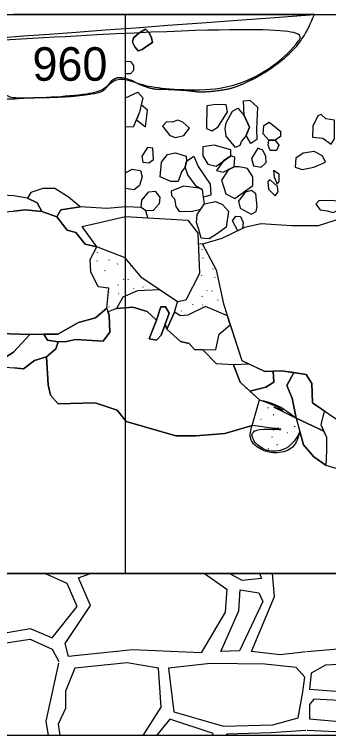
# Model space of a CAD drawing. Extents: x -204 to -1, y -285 to 3.
# Drawn here: x -191.44 to -188.64, y -276.5 to -270.05 of the extents above; entities that cross this region are included whole.
import ezdxf

# ---------------------------------------------------------------- set-up
doc = ezdxf.new("R2010")
doc.units = 0
for name, color, linetype in [('Brick', 7, 'Continuous'), ('Human Burial', 7, 'Continuous'), ('Key', 7, 'Continuous'), ('Masonry', 7, 'Continuous'), ('Mortar', 7, 'Continuous'), ('Quadrat Boundaries', 7, 'Continuous'), ('Quadrat Labels', 7, 'Continuous'), ('Stone', 7, 'Continuous')]:
    doc.layers.add(name, color=color, linetype=linetype)

msp = doc.modelspace()

# ---------------------------------------------------------------- linework, layer by layer
at = {"layer": 'Brick'}
for points in [[(-190.3289, -270.2185), (-190.379, -270.2601), (-190.3873, -270.2976), (-190.3665, -270.3392), (-190.3373, -270.3767), (-190.2999, -270.3642), (-190.2499, -270.3267), (-190.2083, -270.3018), (-190.2166, -270.2601), (-190.2374, -270.2143), (-190.2707, -270.181)], [(-189.7529, -271.6834), (-189.7629, -271.6201), (-189.7912, -271.6034), (-189.9316, -271.5857), (-190.0399, -271.6309), (-190.0377, -271.6693), (-190.0129, -271.6986), (-189.9993, -271.7686), (-189.97, -271.8138), (-189.909, -271.8093), (-189.8639, -271.8138), (-189.7762, -271.7918), (-189.7429, -271.7435)]]:
    msp.add_lwpolyline(points, close=True, dxfattribs=at)
at = {"layer": 'Human Burial'}
msp.add_lwpolyline([(-196.45, -270.6204), (-196.45, -270.05), (-188.7622, -270.05)], dxfattribs=at)
msp.add_open_spline([(-196.45, -270.6204), (-196.2352, -270.57), (-195.9229, -270.5599), (-195.5402, -270.5398), (-195.1978, -270.6103), (-194.8856, -270.6607), (-194.5633, -270.6305), (-194.2511, -270.6506), (-193.9993, -270.7111), (-193.5562, -270.7312), (-193.2037, -270.6708), (-192.831, -270.6809), (-192.4987, -270.6909), (-192.1865, -270.6305), (-191.8642, -270.6607), (-191.693, -270.6607), (-191.552, -270.6909), (-191.5318, -270.7816), (-191.411, -270.8018), (-191.129, -270.7917), (-190.7563, -270.7615), (-190.6355, -270.7212), (-190.5549, -270.6305), (-190.4542, -270.6204), (-190.283, -270.6909), (-190.0413, -270.7212), (-189.6283, -270.7312), (-189.3363, -270.6405), (-189.1046, -270.4995), (-188.8931, -270.298), (-188.7622, -270.05), (-196.45, -270.6204), (-188.7622, -270.05)], degree=3, dxfattribs=at)
at = {"layer": 'Key'}
msp.add_line((-188.7622, -270.05), (-191.45, -270.05), dxfattribs=at)
for points in [[(-190.2707, -270.181), (-190.2374, -270.2143), (-190.2166, -270.2601), (-190.2083, -270.3018), (-190.2499, -270.3267), (-190.2999, -270.3642), (-190.3373, -270.3767), (-190.3665, -270.3392), (-190.3873, -270.2976), (-190.379, -270.2601), (-190.3289, -270.2185), (-190.2707, -270.181)], [(-190.45, -270.4683), (-190.4039, -270.4725), (-190.379, -270.5058), (-190.379, -270.5516), (-190.4039, -270.5808), (-190.45, -270.5808), (-190.45, -270.4683)]]:
    msp.add_lwpolyline(points, dxfattribs=at)
for points, degree in [([(-188.9259, -270.3392), (-188.9145, -270.3258), (-188.8455, -270.2394), (-188.8002, -270.1365), (-188.7622, -270.05)], 3), ([(-189.2715, -270.6071), (-189.2136, -270.5752), (-189.0917, -270.4954), (-188.9777, -270.3994), (-188.9259, -270.3392)], 3), ([(-190.5918, -270.6674), (-190.5809, -270.6529), (-190.5694, -270.6394), (-190.5549, -270.6305)], 2), ([(-190.5549, -270.6305), (-190.5277, -270.6138), (-190.49, -270.6134), (-190.4558, -270.6201)], 2), ([(-190.4558, -270.6201), (-190.4552, -270.6202), (-190.3911, -270.633), (-190.3396, -270.6702), (-190.283, -270.6909)], 3), ([(-189.6283, -270.7312), (-189.5281, -270.7185), (-189.4287, -270.6849), (-189.3363, -270.6405)], 2), ([(-189.3363, -270.6405), (-189.3143, -270.63), (-189.2927, -270.6189), (-189.2715, -270.6071)], 2), ([(-190.7563, -270.7615), (-190.7119, -270.7554), (-190.6518, -270.7461), (-190.6159, -270.7005), (-190.6072, -270.6886)], 3), ([(-190.6072, -270.6886), (-190.602, -270.6816), (-190.597, -270.6744), (-190.5918, -270.6674)], 2), ([(-190.283, -270.6909), (-190.2084, -270.7182), (-190.1242, -270.7172), (-190.0413, -270.7212)], 2), ([(-191.104, -270.7909), (-190.9947, -270.7872), (-190.8775, -270.7779), (-190.7563, -270.7615)], 2), ([(-190.0413, -270.7212), (-189.9006, -270.7278), (-189.7637, -270.7485), (-189.6283, -270.7312)], 2), ([(-191.5318, -270.7816), (-191.517, -270.8057), (-191.4789, -270.8066), (-191.4392, -270.804)], 2), ([(-191.4392, -270.804), (-191.4384, -270.8039), (-191.4377, -270.8038), (-191.4369, -270.8038)], 2), ([(-191.4369, -270.8038), (-191.4282, -270.8032), (-191.3491, -270.7964), (-191.2841, -270.7946), (-191.2292, -270.7936)], 3), ([(-191.2292, -270.7936), (-191.1953, -270.793), (-191.1546, -270.7925), (-191.1128, -270.7912), (-191.1047, -270.791)], 3), ([(-191.1047, -270.791), (-191.1046, -270.7909), (-191.1044, -270.7909), (-191.1043, -270.7909)], 2), ([(-191.1043, -270.7909), (-191.1042, -270.7909), (-191.1041, -270.7909), (-191.104, -270.7909)], 2)]:
    msp.add_open_spline(points, degree=degree, dxfattribs=at)
at = {"layer": 'Masonry'}
for p, q in [((-182.45, -275.05), (-200.05, -275.05)), ((-181, -276.5), (-201.5, -276.5))]:
    msp.add_line(p, q, dxfattribs=at)
at = {"layer": 'Mortar'}
for p, q in [((-189.7626, -272.1036), (-189.7993, -272.1004)), ((-190.7031, -272.1767), (-190.7001, -272.1812)), ((-189.7657, -272.1521), (-189.7627, -272.1453)), ((-190.7006, -272.2577), (-190.6976, -272.251)), ((-190.5966, -272.2432), (-190.5936, -272.2477)), ((-189.7611, -272.2254), (-189.7581, -272.2299)), ((-190.5225, -272.2766), (-190.5217, -272.2833)), ((-190.405, -272.2964), (-190.402, -272.3009)), ((-190.6324, -272.3447), (-190.6294, -272.3379)), ((-189.7727, -272.3785), (-189.7719, -272.3852)), ((-189.6661, -272.3289), (-189.6631, -272.3222)), ((-190.4713, -272.4162), (-190.4683, -272.4207)), ((-190.4286, -272.4179), (-190.4257, -272.4224)), ((-189.6552, -272.3983), (-189.6522, -272.4028)), ((-190.6918, -272.486), (-190.6901, -272.4823)), ((-190.6245, -272.4928), (-190.6197, -272.4952)), ((-190.5155, -272.4718), (-190.5125, -272.465)), ((-190.3784, -272.4978), (-190.3754, -272.5023)), ((-190.2945, -272.489), (-190.2915, -272.4823)), ((-190.5995, -272.537), (-190.5965, -272.5415)), ((-190.5109, -272.5451), (-190.5079, -272.5496)), ((-189.7657, -272.5737), (-189.7627, -272.5669)), ((-189.7215, -272.5181), (-189.7185, -272.5226)), ((-189.6788, -272.5198), (-189.6758, -272.5243)), ((-189.8496, -272.6389), (-189.8466, -272.6434)), ((-189.6286, -272.5997), (-189.6256, -272.6042)), ((-190.5966, -272.6648), (-190.5936, -272.6693)), ((-189.9533, -272.7002), (-189.9503, -272.7047)), ((-189.7611, -272.647), (-189.7581, -272.6515)), ((-189.5547, -272.7002), (-189.5525, -272.7034)), ((-189.1738, -273.5725), (-189.1746, -273.5652)), ((-189.2413, -273.6687), (-189.2373, -273.6742)), ((-189.1297, -273.6272), (-189.1248, -273.6296)), ((-188.9377, -273.7387), (-188.9385, -273.7314)), ((-189.3025, -273.7826), (-189.3033, -273.7753)), ((-189.1272, -273.7641), (-189.1224, -273.7665)), ((-189.0894, -273.7442), (-189.0846, -273.7466)), ((-189.006, -273.7882), (-189.0011, -273.7906)), ((-189.1377, -273.8343), (-189.1385, -273.8269)), ((-189.0971, -273.8954), (-189.0922, -273.8978)), ((-189.1778, -273.9327), (-189.173, -273.9351))]:
    msp.add_line(p, q, dxfattribs=at)
msp.add_lwpolyline([(-187.9167, -273.7698), (-188.0493, -273.8486), (-188.164, -273.9419), (-188.2859, -273.9634), (-188.4077, -274.0853), (-188.5368, -274.1212), (-188.6586, -274.0853), (-188.6515, -273.949), (-188.6515, -273.8343), (-188.7017, -273.7195), (-188.6715, -273.5974)], dxfattribs=at)
for points in [[(-189.2536, -273.4972), (-189.1103, -273.5402), (-188.9239, -273.6622), (-189.2536, -273.4972), (-188.9239, -273.6622)], [(-188.8916, -273.7805), (-188.9597, -273.9204), (-189.1031, -273.9706), (-189.2321, -273.9419), (-189.3325, -273.8415), (-189.3182, -273.7267), (-188.8916, -273.7805), (-189.3182, -273.7267)]]:
    msp.add_open_spline(points, degree=3, dxfattribs=at)
at = {"layer": 'Quadrat Boundaries'}
for p, q in [((-190.45, -270.05), (-191.45, -270.05)), ((-190.45, -275.05), (-190.45, -270.05)), ((-190.45, -270.05), (-182.45, -270.05))]:
    msp.add_line(p, q, dxfattribs=at)
at = {"layer": 'Stone'}
for p, q in [((-191.3239, -271.6933), (-191.2368, -271.7347)), ((-191.2368, -271.7347), (-191.1953, -271.8136)), ((-191.1953, -271.8136), (-191.2368, -271.7347)), ((-191.1953, -271.8136), (-191.0626, -271.8592)), ((-190.2501, -271.8692), (-190.2664, -271.8053)), ((-189.9841, -272.6207), (-190.144, -272.514)), ((-190.0107, -272.7143), (-189.9841, -272.6207)), ((-190.0798, -272.8657), (-190.0107, -272.7143)), ((-190.0946, -272.8197), (-190.1291, -272.9184)), ((-190.0798, -272.8657), (-190.0946, -272.8197)), ((-190.0946, -272.8197), (-190.0798, -272.8657)), ((-191.1788, -272.911), (-191.3032, -272.9131)), ((-191.1788, -272.911), (-191.1456, -272.9629)), ((-191.1456, -272.9629), (-191.1788, -272.911)), ((-191.0502, -272.9795), (-191.1456, -272.9629)), ((-191.3612, -273.2201), (-191.4421, -273.2118)), ((-189.3442, -273.1775), (-189.4843, -273.185)), ((-189.2047, -273.2445), (-189.3442, -273.1775)), ((-189.1309, -273.2404), (-189.2047, -273.2445)), ((-189.1309, -273.2404), (-189.1246, -273.3394)), ((-189.1246, -273.3394), (-189.1963, -273.3825)), ((-189.1963, -273.3825), (-189.3393, -273.4185)), ((-189.3393, -273.4185), (-189.2536, -273.4972)), ((-188.7017, -273.7195), (-188.6715, -273.5974)), ((-188.6766, -273.7769), (-188.9239, -273.6622)), ((-188.6766, -273.7769), (-188.7017, -273.7195)), ((-191.6421, -275.05), (-191.1692, -275.05)), ((-191.1692, -275.05), (-191.1692, -275.05)), ((-191.1692, -275.05), (-190.7623, -275.05)), ((-190.7623, -275.05), (-190.7623, -275.05)), ((-190.7623, -275.05), (-189.7471, -275.05)), ((-189.7471, -275.05), (-189.7471, -275.05)), ((-189.7471, -275.05), (-189.5203, -275.05)), ((-189.5203, -275.05), (-189.5203, -275.05)), ((-189.5203, -275.05), (-189.2515, -275.05)), ((-189.2515, -275.05), (-189.2515, -275.05)), ((-189.2515, -275.05), (-189.137, -275.05)), ((-189.137, -275.05), (-189.137, -275.05)), ((-189.137, -275.05), (-188.1033, -275.05))]:
    msp.add_line(p, q, dxfattribs=at)
for points in [[(-190.45, -270.4683), (-190.4039, -270.4725), (-190.379, -270.5058), (-190.379, -270.5516), (-190.4039, -270.5808), (-190.45, -270.5808)], [(-190.45, -271.0565), (-190.45, -270.7964), (-190.3395, -270.7464), (-190.2928, -270.7964), (-190.3228, -270.9231), (-190.3795, -271.0598)], [(-189.3729, -271.1332), (-189.3429, -271.0598), (-189.3895, -270.9531), (-189.3962, -270.8231), (-189.3395, -270.8164), (-189.2695, -270.8798), (-189.2795, -271.0765), (-189.2762, -271.1699), (-189.3295, -271.2032)], [(-190.3512, -270.9915), (-190.2695, -271.0565), (-190.2628, -270.9831), (-190.2528, -270.9064), (-190.3078, -270.8598), (-190.3228, -270.9231)], [(-189.7229, -270.8664), (-189.7262, -271.0698), (-189.6795, -271.0899), (-189.6229, -271.0565), (-189.5395, -270.9198), (-189.5495, -270.8598), (-189.6429, -270.8564)], [(-189.3729, -271.1332), (-189.4129, -271.1832), (-189.4295, -271.2232), (-189.4662, -271.2399), (-189.5495, -271.1399), (-189.5595, -271.0698), (-189.5495, -271.0198), (-189.4929, -270.9164), (-189.4462, -270.8898), (-189.3895, -270.9531), (-189.3429, -271.0598)], [(-188.7029, -270.9465), (-188.7329, -270.9565), (-188.7762, -271.0498), (-188.7796, -271.1465), (-188.6862, -271.1566), (-188.6129, -271.2099), (-188.5829, -271.1632), (-188.5829, -270.9965), (-188.6596, -270.9831)], [(-189.8762, -271.0665), (-189.9362, -271.0132), (-189.9829, -270.9965), (-190.0329, -271.0132), (-190.0829, -271.0098), (-190.1195, -271.0498), (-190.0529, -271.1332), (-190.0029, -271.1499), (-189.9295, -271.1332)], [(-189.1129, -271.1732), (-189.1695, -271.1732), (-189.2195, -271.1165), (-189.2129, -271.0432), (-189.1662, -271.0132), (-189.0662, -271.0932), (-189.0662, -271.1432)], [(-189.7595, -271.2333), (-189.7595, -271.3133), (-189.7129, -271.39), (-189.6395, -271.4067), (-189.5095, -271.3133), (-189.5095, -271.2599), (-189.6562, -271.2199)], [(-189.1129, -271.1732), (-189.0795, -271.2199), (-189.0995, -271.2666), (-189.1562, -271.2666), (-189.1762, -271.2199), (-189.1695, -271.1732)], [(-190.1995, -271.3466), (-190.2062, -271.2466), (-190.2528, -271.2399), (-190.3028, -271.3166), (-190.2928, -271.37), (-190.2395, -271.3766)], [(-189.9795, -271.5434), (-190.0429, -271.5434), (-190.1395, -271.5034), (-190.1262, -271.37), (-190.0729, -271.3033), (-190.0029, -271.2866), (-189.9062, -271.3166), (-189.9029, -271.3633), (-189.9162, -271.4167), (-189.9495, -271.4567)], [(-189.2229, -271.2633), (-189.2662, -271.2466), (-189.3229, -271.34), (-189.3062, -271.4033), (-189.2362, -271.4167), (-189.1929, -271.3733), (-189.1962, -271.32)], [(-188.6629, -271.37), (-188.6896, -271.3133), (-188.7629, -271.2766), (-188.8629, -271.2899), (-188.9295, -271.3366), (-188.9329, -271.4167), (-188.8729, -271.4367), (-188.7662, -271.4167)], [(-189.9162, -271.4167), (-189.9029, -271.3633), (-189.8395, -271.3166), (-189.7995, -271.41), (-189.6929, -271.5667), (-189.6862, -271.6668), (-189.7529, -271.6834), (-189.7629, -271.6201), (-189.8195, -271.5867), (-189.8929, -271.4834)], [(-189.5095, -271.3133), (-189.5745, -271.36), (-189.6362, -271.4467), (-189.5762, -271.46), (-189.4795, -271.4133), (-189.4729, -271.3266)], [(-189.4795, -271.4133), (-189.5279, -271.4367), (-189.5929, -271.5334), (-189.5529, -271.6534), (-189.4729, -271.6968), (-189.3129, -271.5801), (-189.3129, -271.5034), (-189.3595, -271.4267), (-189.4329, -271.4133)], [(-190.45, -271.4667), (-190.3895, -271.4333), (-190.3162, -271.4467), (-190.2995, -271.5034), (-190.3228, -271.5801), (-190.3728, -271.6201), (-190.45, -271.6067)], [(-189.0762, -271.5434), (-189.0762, -271.48), (-189.1262, -271.4467), (-189.1229, -271.5034), (-189.0962, -271.5667)], [(-189.1562, -271.53), (-189.1795, -271.5467), (-189.1729, -271.6134), (-189.1129, -271.6734), (-189.0862, -271.6368), (-189.0929, -271.5901)], [(-190.2664, -271.8053), (-190.3079, -271.7762), (-190.3028, -271.7101), (-190.2395, -271.6368), (-190.1828, -271.6301), (-190.1429, -271.6868), (-190.1495, -271.7435), (-190.2028, -271.8035)], [(-189.2729, -271.7668), (-189.2862, -271.6534), (-189.3229, -271.6234), (-189.3795, -271.6401), (-189.4395, -271.7201), (-189.4262, -271.7835), (-189.3262, -271.8368), (-189.2829, -271.8135)], [(-189.5295, -271.8102), (-189.5495, -271.9536), (-189.6262, -272.0103), (-189.7029, -272.0569), (-189.7729, -272.0503), (-189.7929, -271.9736), (-189.8162, -271.9102), (-189.8095, -271.8402), (-189.7429, -271.7435), (-189.6462, -271.7235), (-189.5829, -271.7501)], [(-188.4762, -271.7668), (-188.4929, -271.7235), (-188.6329, -271.7135), (-188.7229, -271.7168), (-188.7496, -271.7468), (-188.7096, -271.7968), (-188.6496, -271.8068), (-188.5962, -271.8202), (-188.5229, -271.7868)], [(-190.8373, -271.9477), (-190.45, -271.8574), (-189.8938, -271.8903), (-189.8036, -272.0052), (-189.7872, -272.3663), (-189.9102, -272.6043), (-189.9841, -272.6207), (-190.304, -272.4073), (-190.4517, -272.2268), (-190.706, -272.1283)], [(-189.4456, -271.9849), (-189.4929, -271.8969), (-189.4629, -271.8535), (-189.4229, -271.8569), (-189.3995, -271.9102), (-189.4053, -271.9655)], [(-190.0929, -272.665), (-190.1324, -272.665), (-190.1719, -272.7834), (-190.2377, -272.9513), (-190.1719, -272.9645), (-190.1291, -272.9184), (-190.06, -272.7209)], [(-189.5386, -272.7467), (-189.7343, -272.6617), (-189.8922, -272.7407), (-189.958, -272.7472), (-190.0107, -272.7143), (-190.0798, -272.8657), (-189.958, -272.9744), (-189.8791, -272.9941), (-189.833, -273.0468), (-189.7573, -273.0501), (-189.6422, -273.0468), (-189.6126, -272.9085), (-189.513, -272.826)], [(-189.3442, -273.1775), (-189.4843, -273.185), (-189.6356, -273.1752), (-189.7573, -273.0501), (-189.6422, -273.0468), (-189.6126, -272.9085), (-189.513, -272.826), (-189.4098, -273.146)], [(-188.8055, -276.0844), (-188.2136, -276.1298), (-188.1746, -276.026), (-188.2266, -275.8508), (-188.6624, -275.8702), (-188.7925, -275.9416)], [(-188.8055, -276.3505), (-188.077, -276.4154), (-187.9079, -276.3181), (-188.2526, -276.2012), (-188.7665, -276.1753), (-188.8055, -276.2207)]]:
    msp.add_lwpolyline(points, close=True, dxfattribs=at)
for points in [[(-190.8553, -271.7721), (-190.959, -271.685), (-191.0792, -271.6061), (-191.1871, -271.6061), (-191.2949, -271.6435), (-191.3239, -271.6933)], [(-191.2368, -271.7347), (-191.3239, -271.6933), (-191.45, -271.6725), (-191.7842, -271.6518), (-192.1409, -271.6435), (-192.2446, -271.6725), (-192.2695, -271.7638)], [(-192.2695, -271.7638), (-192.1782, -271.7845), (-192.0455, -271.7679), (-191.9252, -271.7265), (-191.8008, -271.7513), (-191.6184, -271.8219), (-191.45, -271.8094), (-191.3405, -271.797), (-191.1953, -271.8136)], [(-191.581, -272.9048), (-191.3032, -272.9131), (-191.0543, -272.9089), (-190.8677, -272.8052), (-190.7184, -272.7637), (-190.6147, -272.6766), (-190.5982, -272.4982), (-190.6935, -272.4857), (-190.7599, -272.353), (-190.764, -272.2409), (-190.706, -272.1283), (-190.8097, -272.104), (-190.8926, -272.0003), (-190.9714, -271.9795), (-191.0626, -271.8592), (-191.1953, -271.8136), (-191.3405, -271.797), (-191.45, -271.8094)], [(-190.2664, -271.8053), (-190.3079, -271.7762), (-190.4447, -271.7721), (-190.6147, -271.7845), (-190.8553, -271.7721), (-191.0253, -271.797), (-191.0626, -271.8592)], [(-191.0626, -271.8592), (-191.0253, -271.797), (-190.8553, -271.7721)], [(-191.0626, -271.8592), (-190.9714, -271.9795), (-190.8926, -272.0003), (-190.8097, -272.104), (-190.706, -272.1283)], [(-190.706, -272.1283), (-190.8373, -271.9477), (-190.45, -271.8574), (-190.2501, -271.8692)], [(-188.5238, -271.8738), (-188.7289, -271.9395), (-188.9668, -271.9395), (-189.2375, -271.9231), (-189.3852, -271.9559), (-189.5903, -272.0544), (-189.7626, -272.1036), (-189.6395, -272.3335), (-189.5739, -272.6371), (-189.4098, -273.146), (-189.2047, -273.2445), (-189.0571, -273.2363), (-188.8356, -273.2691), (-188.7863, -273.3512), (-188.7781, -273.5235), (-188.5648, -273.6713)], [(-190.144, -272.514), (-190.3433, -272.5218), (-190.4723, -272.5792), (-190.5305, -272.6814)], [(-190.6147, -272.6766), (-190.7184, -272.7637), (-190.8677, -272.8052), (-191.0543, -272.9089), (-191.1788, -272.911)], [(-191.1456, -272.9629), (-191.0502, -272.9795), (-190.9755, -272.9753), (-190.8968, -272.9587), (-190.6479, -272.9712), (-190.5899, -272.8923), (-190.594, -272.743), (-190.6147, -272.6766)], [(-190.1719, -272.7834), (-190.2541, -272.7077), (-190.3825, -272.6682), (-190.5305, -272.6814), (-190.6044, -272.7098)], [(-190.5305, -272.6814), (-190.3825, -272.6682), (-190.2541, -272.7077), (-190.1719, -272.7834)], [(-190.1719, -272.7834), (-190.1324, -272.665), (-190.0929, -272.665), (-190.06, -272.7209), (-190.0946, -272.8197)], [(-190.6044, -272.7098), (-190.594, -272.743), (-190.5899, -272.8923), (-190.6479, -272.9712), (-190.8968, -272.9587), (-190.9755, -272.9753), (-191.0502, -272.9795)], [(-191.3032, -272.9131), (-191.581, -272.9048), (-191.7428, -272.8633), (-191.8506, -272.8923), (-191.9584, -272.8965), (-192.0994, -272.772)], [(-190.1291, -272.9184), (-190.1719, -272.9645), (-190.2377, -272.9513), (-190.1719, -272.7834)], [(-189.7573, -273.0501), (-189.833, -273.0468), (-189.8791, -272.9941), (-189.958, -272.9744), (-190.0798, -272.8657)], [(-191.5396, -273.1288), (-191.45, -273.0707), (-191.3032, -272.9131)], [(-191.3032, -272.9131), (-191.45, -273.0707), (-191.5396, -273.1288)], [(-191.3612, -273.2201), (-191.2617, -273.1454), (-191.1539, -273.1122), (-191.0709, -273.0417), (-191.0502, -272.9795)], [(-191.0502, -272.9795), (-191.0709, -273.0417), (-191.1539, -273.1122)], [(-189.4843, -273.185), (-189.6356, -273.1752), (-189.7573, -273.0501)], [(-191.6038, -273.1226), (-191.523, -273.2035), (-191.4421, -273.2118), (-191.3612, -273.2201)], [(-191.1539, -273.1122), (-191.2617, -273.1454), (-191.3612, -273.2201)], [(-191.1539, -273.1122), (-191.1392, -273.3628), (-191.1195, -273.4549), (-191.0504, -273.5339), (-190.7213, -273.5241), (-190.5239, -273.5899), (-190.4437, -273.6909), (-189.9992, -273.82), (-189.82, -273.82), (-189.5619, -273.7984), (-189.3182, -273.7267), (-189.2536, -273.4972), (-189.425, -273.3397), (-189.4843, -273.185)], [(-189.3182, -273.7267), (-189.5619, -273.7984), (-189.82, -273.82), (-189.9992, -273.82), (-190.4437, -273.6909), (-190.5239, -273.5899), (-190.7213, -273.5241), (-191.0504, -273.5339), (-191.1195, -273.4549), (-191.1392, -273.3628), (-191.1539, -273.1122)], [(-189.4843, -273.185), (-189.425, -273.3397), (-189.3393, -273.4185)], [(-189.3393, -273.4185), (-189.1963, -273.3825), (-189.1246, -273.3394), (-189.1309, -273.2404)], [(-189.3393, -273.4185), (-189.1963, -273.3825), (-189.1246, -273.3394), (-189.1309, -273.2404)], [(-188.9463, -273.2527), (-189.0571, -273.2363), (-189.1309, -273.2404)], [(-188.9463, -273.2527), (-189.0099, -273.3681), (-188.9597, -273.4829), (-188.9239, -273.6622), (-188.6766, -273.7769)], [(-188.9239, -273.6622), (-188.9597, -273.4829), (-189.0099, -273.3681), (-188.9463, -273.2527)], [(-188.6715, -273.5974), (-188.7781, -273.5235), (-188.7863, -273.3512), (-188.8356, -273.2691), (-188.9463, -273.2527)], [(-188.9239, -273.6622), (-188.8594, -273.8988), (-188.7662, -274.0064), (-188.6586, -274.0853)], [(-188.6586, -274.0853), (-188.7662, -274.0064), (-188.8594, -273.8988), (-188.8916, -273.7805)], [(-188.6586, -274.0853), (-188.6515, -273.949), (-188.6515, -273.8343), (-188.6766, -273.7769)], [(-188.4077, -274.0853), (-188.5368, -274.1212), (-188.6586, -274.0853)], [(-191.6469, -275.6033), (-191.3, -275.5419), (-191.1041, -275.6256), (-190.8803, -275.3465), (-190.9698, -275.14), (-191.1692, -275.05)], [(-191.1692, -275.05), (-191.1692, -275.05)], [(-190.9586, -275.7931), (-190.9866, -275.6759), (-190.7628, -275.3353), (-190.8691, -275.0897), (-190.7623, -275.05)], [(-189.7471, -275.05), (-189.7444, -275.0506), (-189.543, -275.1902), (-189.5598, -275.3967), (-189.7724, -275.7596), (-190.3879, -275.7317), (-190.9586, -275.7931)], [(-190.7623, -275.05), (-190.7623, -275.05)], [(-189.7471, -275.05), (-189.7471, -275.05)], [(-189.5203, -275.05), (-189.5203, -275.05)], [(-189.2515, -275.05), (-189.2352, -275.0953), (-189.4087, -275.112), (-189.5203, -275.05)], [(-188.8349, -275.7503), (-189.0674, -275.7764), (-189.3248, -275.7485), (-189.1177, -275.2572), (-189.137, -275.05)], [(-189.2515, -275.05), (-189.2515, -275.05)], [(-189.137, -275.05), (-189.137, -275.05)], [(-188.1033, -275.05), (-188.0958, -275.0757), (-188.1516, -275.5095), (-188.2407, -275.6596), (-188.4191, -275.7152), (-188.8267, -275.7503)], [(-189.599, -275.7485), (-189.4367, -275.3856), (-189.4255, -275.1958), (-189.2576, -275.2237), (-189.224, -275.3018), (-189.4311, -275.7429), (-189.599, -275.7485)], [(-191.7003, -275.8378), (-191.6357, -275.6871), (-191.3, -275.6368), (-191.1041, -275.7261), (-191.044, -275.8375)], [(-191.1371, -276.5), (-191.1579, -276.37), (-191.0445, -275.8522)], [(-190.2905, -276.5), (-190.1303, -276.2452), (-190.154, -275.8961), (-190.4329, -275.8487), (-190.9015, -275.8961), (-190.9845, -276.1032), (-190.9845, -276.2571), (-191.0498, -276.3991), (-191.0361, -276.5)], [(-190.0651, -275.8961), (-190.0176, -276.2866), (-189.5727, -276.4169), (-189.1338, -276.405), (-188.9084, -276.3399), (-188.8669, -276.1091), (-188.849, -275.9789), (-188.9262, -275.8901), (-189.205, -275.8605), (-189.6914, -275.8546), (-190.0651, -275.8961)], [(-189.6729, -276.5), (-189.6676, -276.482), (-190.0532, -276.3517), (-190.171, -276.5)], [(-188.84, -276.4541), (-189.1516, -276.4761), (-189.5431, -276.4879), (-189.5528, -276.5)], [(-188.0954, -276.5), (-188.129, -276.4868), (-188.8268, -276.4543)]]:
    msp.add_lwpolyline(points, dxfattribs=at)
for points in [[(-189.2536, -273.4972), (-189.2046, -273.5089), (-189.0827, -273.5381), (-188.9833, -273.6158), (-188.9239, -273.6622)], [(-188.8916, -273.7805), (-188.9074, -273.8334), (-188.9385, -273.9379), (-189.0997, -273.9825), (-189.2359, -273.9526), (-189.3567, -273.8555), (-189.3301, -273.7666), (-189.3182, -273.7267)]]:
    msp.add_open_spline(points, degree=3, dxfattribs=at)

# ---------------------------------------------------------------- texts
at = {"layer": 'Quadrat Labels'}
msp.add_text('960', height=0.3, dxfattribs=at).set_placement((-191.2798, -270.6432))

doc.saveas('drawing.dxf')
